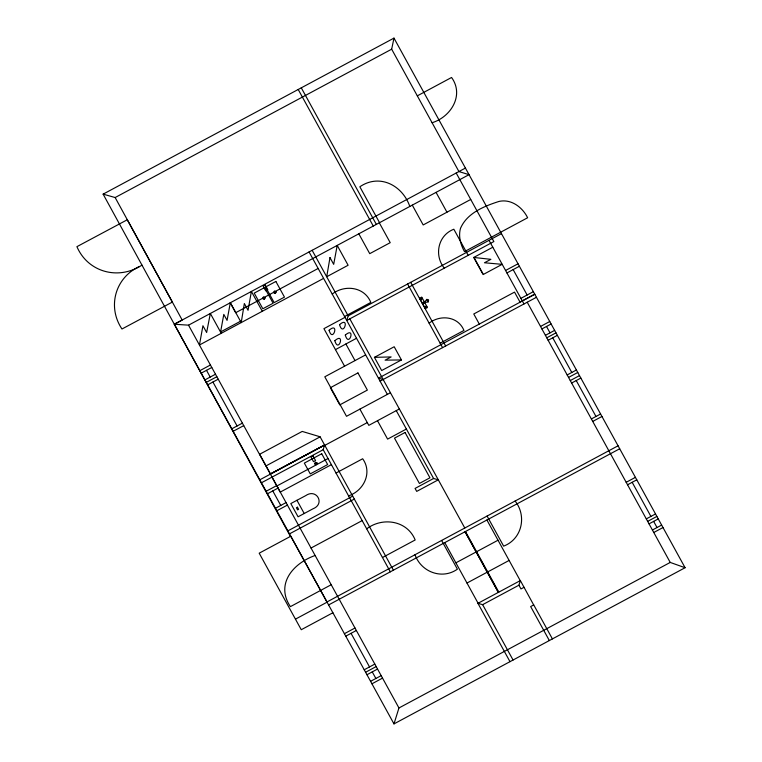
<?xml version="1.0" encoding="UTF-8"?>
<svg xmlns="http://www.w3.org/2000/svg" width="762" height="762" viewBox="0 0 762 762"><rect width="100%" height="100%" fill="white"/><g stroke="black" fill="none" stroke-linecap="round" stroke-linejoin="round"><path stroke-width="1.14" d="M220.57 332.07L223.799 314.411L227.066 320.364L230.324 302.743L241.221 322.574L244.345 303.524L248.05 310.267L251.384 291.436L262.29 311.277M188.538 325.174L469.04 174.669L458.924 171.555L391.668 49.187L393.983 38.1L103.127 194.139L290.427 536.419M270.424 473.897L324.612 445.037L323.174 449.666L390.325 571.824M501.463 233.648L348.186 315.868L346.748 320.497L493.871 241.564L456.2 173.022M393.983 723.9L398.945 707.974L670.227 562.432L685.086 567.728L393.983 723.9L174.317 324.241L465.42 168.069M509.988 661.664L477.926 603.342L482.632 604.666L518.922 585.197L520.36 580.577L533.676 604.942M139.475 266.452C115.138 277.644 107.051 306.829 121.968 329.003L172.355 302.085L127.302 219.751L76.914 246.669C88.059 272.558 118.843 280.416 141.961 265.119M103.127 194.139L115.148 197.539L391.668 49.187M417.319 95.85L451.571 77.476C464.42 95.24 450.904 116.967 432.092 122.73M318.145 268.462L235.706 312.696L230.257 302.781M220.513 331.975L240.497 321.25M323.507 278.435L199.434 345.005L202.93 325.755L206.635 332.499L210.341 313.468L221.247 333.308M470.726 199.454L423.186 224.952L412.29 205.121M332.222 294.056C344.719 284.359 364.503 286.75 370.827 302.419L344.557 316.506M199.844 370.684L210.426 364.998M201.206 373.161L211.788 367.484M204.911 379.905L215.503 374.228M206.273 382.381L216.865 376.704M207.635 384.867L218.227 379.19M344.986 317.354L323.926 328.66L344.567 366.198M473.726 257.451L490.871 259.328L484.461 262.766L502.168 264.338L483.127 274.558L473.726 257.451L492.776 247.24M420.205 299.275L422.291 298.161M335.461 349.625L356.492 338.28M422.234 302.971L425.177 301.4L426.853 299.323L428.577 300.018L428.339 302.038L425.672 302.285L422.729 303.867M424.748 307.543L426.844 306.457M505.577 270.472L518.027 263.785M506.93 272.948L519.389 266.262M365.627 354.901L324.793 376.799L346.51 416.309L390.439 392.754M231.791 428.815L242.383 423.139M429.13 323.155C440.341 314.382 458.238 316.268 463.953 330.451L440.15 343.214M233.162 431.292L243.745 425.615M374.428 357.349L394.192 346.748L401.441 359.931L381.676 370.542L374.428 357.349L391.135 356.93L385.105 360.159L401.441 359.931M520.903 298.361L533.352 291.675M522.265 300.838L534.724 294.161M534.8 294.303L378.457 378.181L383.162 379.505M380.095 381.162L536.438 297.285M266.043 465.868L320.116 436.855M540.534 326.46L549.754 321.507M324.583 444.979L270.51 473.993L259.632 454.266L302.209 431.425L320.078 436.778L393.392 570.176M259.823 479.803L324.612 445.037M324.803 445.379L367.294 422.586M541.896 328.936L551.116 323.993M261.452 482.775L323.212 449.713M399.355 408.965L368.818 425.358L359.902 409.137M545.411 335.328L554.631 330.375M546.764 337.804L555.993 332.861M266.128 491.28L276.72 485.604M548.135 340.29L557.355 335.337M276.863 485.994L328.051 458.534M267.491 493.766L278.082 488.08M331.413 464.649L280.226 492.109L272.015 477.164M406.384 429.035L387.601 439.112L377.485 420.7M336.032 473.05L362.664 458.762C372.685 472.65 363.76 490.785 348.567 495.852M275.473 508.273L286.055 502.596M276.835 510.759L287.417 505.073M296.951 500.291L290.808 503.587L298.075 516.798L313.011 508.787C325.479 503.882 316.535 488.099 305.762 495.605L296.951 500.291L304.209 513.502M567.185 374.942L576.405 369.999M568.547 377.428L577.767 372.475M287.893 530.866L352.682 496.11M570.271 380.562L579.491 375.609M289.522 533.848L354.32 499.081M571.633 383.038L580.854 378.085M433.588 478.488L415.071 488.423L416.709 491.395L438.293 479.812L433.588 478.488L396.269 410.632M311.029 548.04L362.14 520.617M315.125 555.479C293.332 563.204 275.177 583.892 290.398 606.638L331.203 584.74M366.693 528.828C382.581 516.741 407.27 520.436 415.176 539.972L382.457 557.527M591.369 418.948L600.589 414.004M592.731 421.424L601.951 416.481M326.965 601.961L618.068 445.789M295.456 619.144L327.079 602.18L290.751 536.248L259.194 553.183L301.266 629.726L332.899 612.753M328.603 604.942L619.697 448.77M455.886 562.832L498.024 540.22M626.183 482.298L635.413 477.355M344.405 633.689L354.987 628.012M627.555 484.775L636.775 479.831M345.767 636.165L356.349 630.488M466.992 583.035L509.13 560.432M477.926 603.342L520.36 580.577M364.236 669.769L374.818 664.093M646.3 518.893L655.52 513.95M365.598 672.246L376.18 666.569M524.046 587.292L520.979 588.94L518.922 585.197M647.662 521.37L656.882 516.426M366.96 674.732L377.542 669.046M649.034 523.856L658.244 518.903M370.58 681.323L381.171 675.637M652.415 530.009L661.635 525.066M653.777 532.486L662.997 527.542M371.942 683.8L382.534 678.113M393.983 38.1L685.086 567.728M546.506 326.46L550.021 332.851M552.745 337.814L571.795 372.475M576.243 380.562L595.979 416.471M632.165 482.298L650.91 516.417M653.634 521.379L657.025 527.533M513.159 269.605L527.133 295.018M527.218 302.228L670.227 562.432M489.004 240.325L523.98 303.962M520.055 302.162L514.531 292.113L473.774 313.982L479.288 324.031M474.345 258.127L482.898 273.682M436.055 192.367L446.961 212.207M468.192 255.346L453.838 229.229C437.912 235.325 433.949 255.299 444.294 268.167M409.813 206.445C402.546 185.414 379.628 173.241 359.845 186.785L379.562 222.675M424.967 301.514L425.463 302.4M424.32 301.857L421.7 297.094L419.624 298.218L425.367 308.667L427.444 307.543L424.815 302.752M379.314 222.828L390.22 242.668L369.732 253.66L358.826 233.82M410.68 282.35L445.656 345.986M301.285 87.83L376.352 224.399M407.603 283.997L442.579 347.634M298.209 89.478L373.275 226.047M515.122 501.025C527.047 516.055 522.027 539.105 503.644 546.144L487.099 516.055M552.412 638.908L533.733 604.914L530.657 606.562L549.345 640.556M486.908 520.017L520.236 580.644M312.144 250.298L348.186 315.868M349.825 318.849L464.791 528.018M465.477 531.505L498.805 592.141M309.077 251.946L387.372 394.402M345.881 343.976L355.016 360.597M482.632 604.666L513.064 660.016M444.779 542.62L478.098 603.247M441.617 540.458L457.39 569.176C442.055 580.015 421.062 571.995 415.023 554.726M398.945 707.974L188.528 325.164L174.317 324.241L182.185 320.04L115.148 197.539M206.502 370.322L210.207 377.066M212.931 382.029L237.087 425.977M272.786 490.928L280.759 505.435M351.053 633.327L369.522 666.931M372.247 671.884L375.876 678.475M275.663 291.979L275.158 292.951L274.168 292.484L274.672 291.503L275.663 291.979M264.652 297.885L264.147 298.866L263.157 298.39L263.662 297.409L264.652 297.885M317.106 463.029L316.23 464.734L314.496 463.906L315.373 462.201L317.106 463.029M265.214 297.704L264.328 299.409L262.595 298.571L263.481 296.866L265.214 297.704M276.225 291.798L275.339 293.503L273.606 292.665L274.491 290.96L276.225 291.798M316.554 463.22L316.049 464.191L315.058 463.715L315.554 462.744L316.554 463.22M329.098 330.26C332.842 343.614 339.776 320.993 329.098 330.26M334.832 340.69C338.566 354.035 345.51 331.422 334.832 340.69M339.566 324.641C343.31 337.995 350.244 315.373 339.566 324.641M345.3 335.07C349.044 348.415 355.978 325.803 345.3 335.07M329.984 257.594L326.717 276.73L348.11 265.252L337.214 245.421L333.689 264.338L329.984 257.594M460.477 228.438C458.229 236.334 460.639 244.65 464.487 251.631L527.637 217.751C522.456 207.245 511.226 198.691 499.024 201.425C484.213 206.15 466.887 213.141 460.477 228.438M428.406 301.495C426.129 301.533 427.472 297.418 428.406 301.495M265.252 285.112L263.204 286.207L265.748 290.836L267.795 289.741L265.252 285.112M264.509 287.598L254.222 293.113L262.823 308.762L273.11 303.238L264.509 287.598M275.873 281.464L265.586 286.979L274.177 302.619L284.464 297.104L275.873 281.464M421.71 299.114L421.262 298.704L421.71 299.114M425.701 306.381L425.806 306.972L425.701 306.381M357.94 372.923L330.356 387.725L339.785 404.879L367.37 390.087L357.94 372.923M313.02 455.943L310.972 457.048L313.515 461.667L315.563 460.572L313.02 455.943M321.726 453.761L304.333 463.096L310.267 473.888L327.66 464.563L321.726 453.761M405.051 432.483L394.497 438.14L419.405 483.451L429.949 477.793L405.051 432.483M297.447 507.216L296.418 507.768L297.571 509.873L298.609 509.321L297.447 507.216M498.405 592.36L465.077 531.724L498.338 592.388"/></g></svg>
